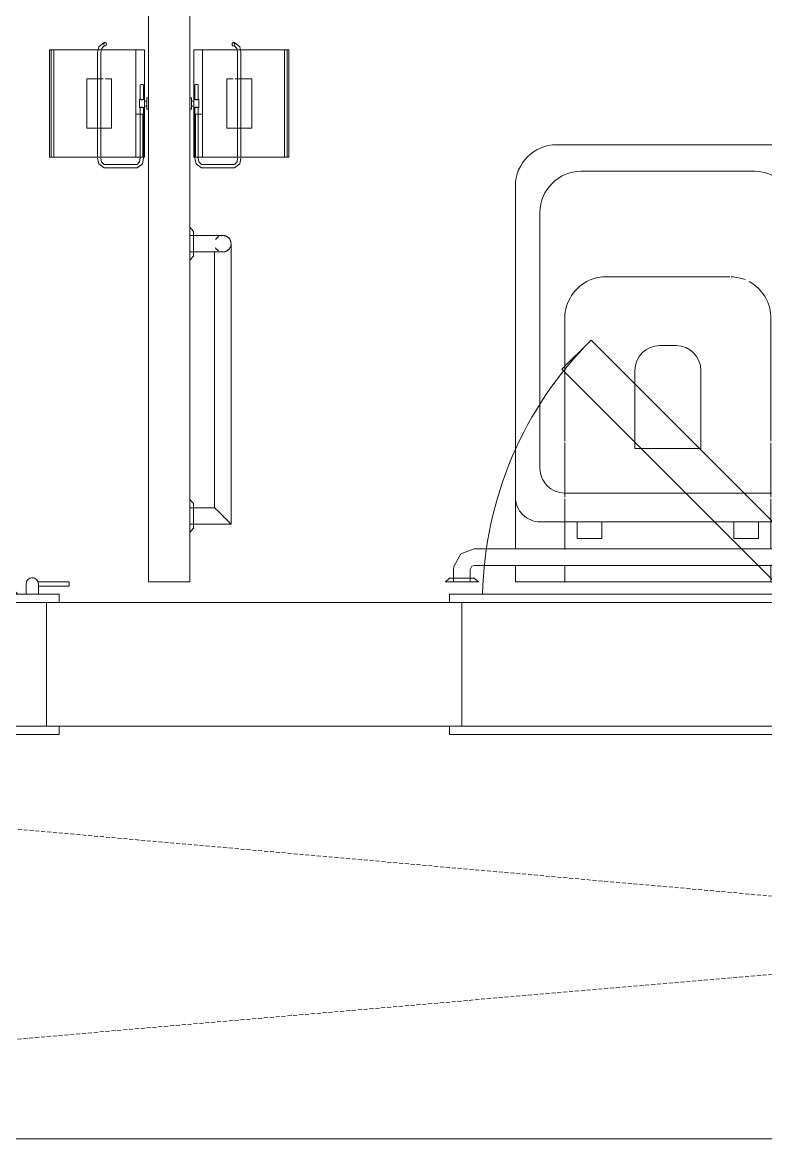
# Model space of a CAD drawing. Header units: millimetres. Extents: x 10569 to 232243, y -25347 to 80743.
# Drawn here: x 84656 to 85558, y 37397 to 38751 of the extents above; entities that cross this region are included whole.
import ezdxf

# ---------------------------------------------------------------- set-up
doc = ezdxf.new("R2010")
doc.units = ezdxf.units.MM
doc.linetypes.add('Hidden', pattern=[7.14375, 4.7625, -2.38125])
for name, color, linetype, lineweight in [('A-DETL-HDLN', 90, 'Hidden', 9), ('A-DOOR', 31, 'Continuous', 20), ('A-DOOR-FRAM', 31, 'Continuous', 30), ('A-GENM', 13, 'Continuous', 20), ('A-WALL', 113, 'Continuous', 20), ('P-SANR-FIXT', 6, 'Continuous', 9)]:
    doc.layers.add(name, color=color, linetype=linetype, lineweight=lineweight)

# ---------------------------------------------------------------- blocks, each defined once
blk = doc.blocks.new('FP_241-TENDER DRAFT G_F')
at = {"layer": 'P-SANR-FIXT'}
blk.add_line((-65, 6.1), (-12.7, 6.1), dxfattribs=at)
blk = doc.blocks.new('FP_242-TENDER DRAFT G_F')
at = {"layer": 'P-SANR-FIXT'}
blk.add_line((65, 120.1), (-65, 120.1), dxfattribs=at)
blk = doc.blocks.new('FP_243-TENDER DRAFT G_F')
at = {"layer": 'P-SANR-FIXT'}
for p, q in [((30, 75), (-30, 75)), ((-30, 45), (30, 45))]:
    blk.add_line(p, q, dxfattribs=at)
blk = doc.blocks.new('FP_244-TENDER DRAFT G_F')
at = {"layer": 'P-SANR-FIXT'}
for p, q in [((65, 115), (-65, 115)), ((-65, 5), (65, 5))]:
    blk.add_line(p, q, dxfattribs=at)
blk = doc.blocks.new('FP_245-TENDER DRAFT G_F')
at = {"layer": 'P-SANR-FIXT'}
for p, q in [((-3, 5), (-3, 2)), ((3, 2), (3, 5))]:
    blk.add_line(p, q, dxfattribs=at)
blk = doc.blocks.new('FP_246-TENDER DRAFT G_F')
at = {"layer": 'P-SANR-FIXT'}
for p, q in [((-7, 2), (-7, 0)), ((7, 0), (7, 2))]:
    blk.add_line(p, q, dxfattribs=at)
blk = doc.blocks.new('FP_247-TENDER DRAFT G_F')
at = {"layer": 'P-SANR-FIXT'}
for p, q in [((-5, 11), (-5, 10.1)), ((-5, 6.1), (-5, 5)), ((5, 10.1), (5, 11)), ((5, 5), (5, 6.1))]:
    blk.add_line(p, q, dxfattribs=at)
blk = doc.blocks.new('FP_248-TENDER DRAFT G_F')
at = {"layer": 'P-SANR-FIXT'}
for p, q in [((-66.1, 6.1), (-5, 6.1)), ((5, 6.1), (23.2, 6.1))]:
    blk.add_line(p, q, dxfattribs=at)
blk = doc.blocks.new('FP_249-TENDER DRAFT G_F')
at = {"layer": 'P-SANR-FIXT'}
for p, q in [((-5, 10.1), (-66.1, 10.1)), ((23.2, 10.1), (5, 10.1))]:
    blk.add_line(p, q, dxfattribs=at)
blk = doc.blocks.new('FP_250-TENDER DRAFT G_F')
at = {"layer": 'P-SANR-FIXT', "flags": 128}
blk.add_lwpolyline([(-78.1, 14.1), (-73.2, 7.6), (-66.1, 6.1)], dxfattribs=at)
blk = doc.blocks.new('FP_251-TENDER DRAFT G_F')
at = {"layer": 'P-SANR-FIXT', "flags": 128}
blk.add_lwpolyline([(-74.1, 14.1), (-70.8, 10.9), (-66.1, 10.1)], dxfattribs=at)
blk = doc.blocks.new('FP_252-TENDER DRAFT G_F')
at = {"layer": 'P-SANR-FIXT'}
for p, q in [((-78.1, 54), (-78.1, 14.1)), ((-74.1, 14.1), (-74.1, 54))]:
    blk.add_line(p, q, dxfattribs=at)
blk = doc.blocks.new('FP_253-TENDER DRAFT G_F')
at = {"layer": 'P-SANR-FIXT', "flags": 128}
blk.add_lwpolyline([(-74.1, 54), (-70.8, 57.2), (-66.1, 58)], dxfattribs=at)
blk = doc.blocks.new('FP_254-TENDER DRAFT G_F')
at = {"layer": 'P-SANR-FIXT', "flags": 128}
blk.add_lwpolyline([(-78.1, 54), (-73.2, 60.5), (-66.1, 62)], dxfattribs=at)
blk = doc.blocks.new('FP_255-TENDER DRAFT G_F')
at = {"layer": 'P-SANR-FIXT'}
for p, q in [((-65, 58), (-30, 58)), ((-30, 58), (30, 58)), ((30, 58), (61.8, 58))]:
    blk.add_line(p, q, dxfattribs=at)
blk = doc.blocks.new('FP_256-TENDER DRAFT G_F')
at = {"layer": 'P-SANR-FIXT'}
for p, q in [((-30, 62), (-65, 62)), ((30, 62), (-30, 62)), ((61.8, 62), (30, 62))]:
    blk.add_line(p, q, dxfattribs=at)
blk = doc.blocks.new('FP_257-TENDER DRAFT G_F')
at = {"layer": 'P-SANR-FIXT'}
for p, q in [((65, 57.4), (61.8, 58)), ((69.8, 54), (66.4, 57.2))]:
    blk.add_line(p, q, dxfattribs=at)
blk = doc.blocks.new('FP_258-TENDER DRAFT G_F')
at = {"layer": 'P-SANR-FIXT'}
blk.add_line((65, 61.3), (61.8, 62), dxfattribs=at)
at = {"layer": 'P-SANR-FIXT', "flags": 128}
blk.add_lwpolyline([(73.8, 54), (68.8, 60.5), (65, 61.3)], dxfattribs=at)
blk = doc.blocks.new('FP_259-TENDER DRAFT G_F')
at = {"layer": 'P-SANR-FIXT'}
for p, q in [((69.8, 54), (69.8, 52.8)), ((73.8, 52.8), (73.8, 54))]:
    blk.add_line(p, q, dxfattribs=at)
blk = doc.blocks.new('DLN_Toilet Paper Roll - DLN_Toilet Paper Roll-V240-TENDER DRAFT G_F')
at = {"layer": 'P-SANR-FIXT'}
for p, q in [((-65, 15.5), (-65, 120.1)), ((-65, 120.1), (-65, 118.1)), ((65, 120.1), (-65, 120.1)), ((-65, 118.1), (65, 118.1)), ((-65, 115), (-65, 109.9)), ((-65, 109.9), (-65, 115)), ((-65, 113.7), (-65, 110)), ((65, 118.1), (65, 120.1)), ((65, 120.1), (65, 15.5)), ((65, 115), (65, 109.9)), ((65, 109.9), (65, 115)), ((65, 110), (65, 113.7)), ((-65, 107.7), (-65, 96.9)), ((-65, 107.6), (-65, 98.9)), ((-65, 98.9), (-65, 107.6)), ((-65, 96.9), (-65, 75)), ((-65, 60), (-65, 96.9)), ((-65, 95.2), (-65, 79.9)), ((65, 96.9), (65, 107.7)), ((65, 107.6), (65, 98.9)), ((65, 98.9), (65, 107.6)), ((65, 96.9), (65, 60)), ((65, 87.5), (65, 96.9)), ((65, 79.9), (65, 95.2)), ((65, 75), (65, 87.5)), ((-65, 78.6), (-65, 59.8)), ((-65, 75), (-65, 74.5)), ((-65, 70.6), (-65, 75)), ((-65, 74.5), (-65, 73)), ((-65, 73), (-65, 60.8)), ((-65, 73), (-65, 60)), ((-65, 60.8), (-65, 70.6)), ((-30, 75), (-30, 70.6)), ((-30, 73), (-30, 75)), ((-30, 70.6), (-30, 73)), ((-30, 70.4), (-30, 65.2)), ((-30, 65.2), (-30, 70.4)), ((30, 75), (30, 70.6)), ((30, 64.9), (30, 75)), ((30, 70.6), (30, 63.9)), ((65, 59.8), (65, 78.6)), ((65, 75), (65, 60)), ((65, 73), (65, 75)), ((65, 60), (65, 73)), ((65, 60), (65, 73)), ((-65, 12.4), (-65, 59.7)), ((-65, 59.7), (-65, 45)), ((-65, 59.3), (-65, 47)), ((-65, 49.4), (-65, 59.3)), ((-65, 59), (-65, 37.8)), ((-30, 65), (-30, 56.5)), ((-30, 62.5), (-30, 65)), ((-30, 60), (-30, 63.9)), ((-30, 60), (-30, 62.5)), ((-30, 58.7), (-30, 60)), ((-30, 56.2), (-30, 59.7)), ((-30, 56.5), (-30, 58.7)), ((-30, 56.5), (-30, 55.7)), ((-30, 55.7), (-30, 56.5)), ((-30, 52.5), (-30, 56.1)), ((-30, 55.7), (-30, 55)), ((-30, 55), (-30, 55.7)), ((-30, 55.1), (-30, 45)), ((30, 65), (30, 64.3)), ((30, 64.3), (30, 65)), ((30, 64.3), (30, 63.5)), ((30, 63.5), (30, 64.3)), ((30, 63.8), (30, 60)), ((30, 63.5), (30, 62.5)), ((30, 55), (30, 63.5)), ((30, 62.5), (30, 61.3)), ((30, 61.3), (30, 60)), ((30, 60), (30, 58.7)), ((30, 59.7), (30, 56.1)), ((30, 58.7), (30, 55)), ((65, 59.7), (65, 32.5)), ((65, 47), (65, 59.7)), ((65, 59.7), (65, 45)), ((65, 52.5), (65, 59.7)), ((65, 37.8), (65, 59)), ((-65, 45), (-65, 49.4)), ((-65, 45), (-65, 12.2)), ((-30, 47), (-30, 52.5)), ((-30, 45.5), (-30, 47)), ((-30, 45), (-30, 45.5)), ((30, 52.5), (30, 49.6)), ((30, 49.6), (30, 52.5)), ((30, 49.4), (30, 45)), ((30, 45), (30, 49.4)), ((65, 45), (65, 52.5)), ((65, 15.1), (65, 45)), ((-65, 37.5), (-65, 15.6)), ((65, 15.6), (65, 37.5)), ((65, 32.5), (65, 21.1)), ((-65, 15.6), (-65, 12.3)), ((-65, 6.9), (-65, 15.5)), ((-12.7, 15.5), (-65, 15.5)), ((65, 15.5), (-12.7, 15.5)), ((-12.7, 15.5), (-12.7, 9.9)), ((-12.7, 6.9), (-12.7, 15.5)), ((-12.7, 15.5), (65, 15.5)), ((65, 21.1), (65, 15.1)), ((65, 15.5), (65, 15.6)), ((65, 15.1), (65, 5)), ((65, 5), (65, 15.1)), ((-65, 12.2), (-65, 12.4)), ((-65, 12.3), (-65, 9.9)), ((-65, 9.9), (-65, 9.7)), ((-65, 9.7), (-65, 6.9)), ((-65, 6.9), (-65, 6.5)), ((-65, 6.5), (-65, 6.9)), ((-12.7, 6.9), (-65, 6.9)), ((-65, 6.9), (-65, 5)), ((-65, 5), (-65, 6.9)), ((-12.7, 9.9), (-12.7, 9.7)), ((-12.7, 9.7), (-12.7, 8.8)), ((-12.7, 8.8), (-12.7, 6.9)), ((-12.7, 6.9), (-12.7, 6.5)), ((-12.7, 6.5), (-12.7, 6.9)), ((-7, 2), (7, 2)), ((7, 2), (-7, 2)), ((-7, 0), (-4.9, 0)), ((7, 0), (-7, 0)), ((-5, 11), (5, 11)), ((-2.5, 11), (-5, 11)), ((-5, 5), (-1.3, 5)), ((5, 5), (-5, 5)), ((-4.9, 0), (7, 0)), ((-3, 5), (-1.5, 5)), ((-1.5, 5), (-3, 5)), ((-3, 2), (3, 2)), ((3, 2), (-3, 2)), ((-1.3, 11), (-2.5, 11)), ((-1.5, 5), (1.5, 5)), ((1.5, 5), (-1.5, 5)), ((2.5, 11), (-1.3, 11)), ((-1.3, 5), (0, 5)), ((0, 5), (1.3, 5)), ((1.3, 5), (5, 5)), ((1.5, 5), (3, 5)), ((3, 5), (1.5, 5)), ((5, 11), (2.5, 11)), ((23.2, 9.3), (23.2, 6.9)), ((23.2, 6.9), (23.2, 9.3))]:
    blk.add_line(p, q, dxfattribs=at)
for major_axis in [(-2, 0), (2, 0)]:
    blk.add_ellipse((71.8, 52.8), major_axis=major_axis, ratio=0.802744, start_param=3.141593, end_param=6.283185, dxfattribs=at)
for points, knots in [([(-4.8, 9.6), (-4.8, 9.7), (-4.9, 9.9), (-5, 10.1), (-5, 10.1), (-5, 10.1)], [0.2, 0.2, 0.2, 0.2, 0.4, 0.7, 1, 1, 1, 1]), ([(-5, 10.1), (-5, 10.1), (-5, 10), (-4.9, 9.8), (-4.8, 9.3), (-4.7, 8.7), (-4.7, 8.3), (-4.6, 8), (-4.7, 7.9), (-4.7, 7.8)], [0, 0, 0, 0, 0.1111111, 0.2222222, 0.4444444, 0.5833333, 0.6527778, 0.7222222, 0.7777778, 0.7777778, 0.7777778, 0.7777778]), ([(-4.8, 6.9), (-4.8, 6.7), (-4.9, 6.4), (-5, 6.2), (-5, 6.1), (-5, 6.1)], [0, 0, 0, 0, 0.5, 0.75, 1, 1, 1, 1]), ([(-5, 6.1), (-5, 6.1), (-5, 6.1), (-4.9, 6.3), (-4.8, 6.6), (-4.7, 6.8)], [0, 0, 0, 0, 0.1, 0.2, 0.4, 0.4, 0.4, 0.4]), ([(-4.7, 7.8), (-4.7, 7.8), (-4.7, 7.7), (-4.7, 7.5), (-4.7, 7.4), (-4.7, 7.3)], [0.7777778, 0.7777778, 0.7777778, 0.7777778, 0.7916667, 0.8611111, 0.8888889, 0.8888889, 0.8888889, 0.8888889]), ([(4.7, 7.8), (4.7, 7.9), (4.6, 8.3), (4.7, 8.8), (4.8, 9.3), (4.9, 9.7), (5, 10), (5, 10.1), (5, 10.1)], [0.2222222, 0.2222222, 0.2222222, 0.2222222, 0.3333333, 0.4444444, 0.5833333, 0.7222222, 0.8611111, 1, 1, 1, 1]), ([(4.6, 7.1), (4.7, 7), (4.8, 6.6), (4.9, 6.3), (5, 6.1), (5, 6.1), (5, 6.1)], [0.5, 0.5, 0.5, 0.5, 0.6, 0.8, 0.9, 1, 1, 1, 1]), ([(5, 10.1), (5, 10.1), (5, 10.1), (4.9, 10), (4.8, 9.8), (4.7, 9.5), (4.7, 9.3)], [0, 0, 0, 0, 0.2, 0.4, 0.7, 1, 1, 1, 1]), ([(5, 6.1), (5, 6.1), (5, 6.2), (4.9, 6.4), (4.8, 6.7), (4.8, 6.9)], [0, 0, 0, 0, 0.25, 0.5, 1, 1, 1, 1])]:
    blk.add_open_spline(points, degree=3, knots=knots, dxfattribs=at)
for points in [[(-4.7, 9.3), (-4.7, 9.4), (-4.7, 9.5), (-4.8, 9.6)], [(-4.7, 7.3), (-4.7, 7.2), (-4.8, 7.1), (-4.8, 6.9)], [(-4.7, 6.8), (-4.7, 6.9), (-4.6, 7.1), (-4.5, 7.6), (-4.5, 8), (-4.5, 8.5), (-4.6, 8.9), (-4.6, 9.2), (-4.7, 9.3)], [(4.7, 9.3), (4.6, 9.2), (4.6, 8.9), (4.5, 8.5), (4.5, 8), (4.5, 7.6), (4.6, 7.3), (4.6, 7.1)], [(4.7, 7.3), (4.7, 7.5), (4.7, 7.6), (4.7, 7.8)], [(4.8, 6.9), (4.8, 7.1), (4.7, 7.2), (4.7, 7.3)]]:
    blk.add_open_spline(points, degree=3, dxfattribs=at)
for name in ['FP_242-TENDER DRAFT G_F', 'FP_244-TENDER DRAFT G_F', 'FP_243-TENDER DRAFT G_F', 'FP_254-TENDER DRAFT G_F', 'FP_253-TENDER DRAFT G_F', 'FP_256-TENDER DRAFT G_F', 'FP_255-TENDER DRAFT G_F', 'FP_258-TENDER DRAFT G_F', 'FP_257-TENDER DRAFT G_F', 'FP_252-TENDER DRAFT G_F', 'FP_259-TENDER DRAFT G_F', 'FP_250-TENDER DRAFT G_F', 'FP_251-TENDER DRAFT G_F', 'FP_249-TENDER DRAFT G_F', 'FP_248-TENDER DRAFT G_F', 'FP_241-TENDER DRAFT G_F', 'FP_246-TENDER DRAFT G_F', 'FP_247-TENDER DRAFT G_F', 'FP_245-TENDER DRAFT G_F']:
    blk.add_blockref(name, (0, 0), dxfattribs=at)
blk = doc.blocks.new('DLN_Ambulant Toilet - DLN_Ambulant Toilet-15379421-TENDER DRAFT G_F')
at = {"layer": 'A-GENM', "lineweight": 9}
for p, q in [((-825, -235), (-825, -240.3)), ((580, -235), (580, -240.3)), ((-825, -245), (-825, -255)), ((580, -245), (580, -255)), ((-825, -259.7), (-825, -265)), ((580, -259.7), (580, -265)), ((-825, -565), (-825, -570.3)), ((580, -565), (580, -570.3)), ((-825, -575), (-825, -585)), ((580, -575), (580, -585)), ((-825, -589.7), (-825, -595)), ((580, -589.7), (580, -595))]:
    blk.add_line(p, q, dxfattribs=at)
at = {"layer": 'P-SANR-FIXT'}
for p, q in [((-270, -170), (-265, -174.4)), ((-265, -174.4), (-260.6, -174.4)), ((-235, -174.4), (-265, -174.4)), ((-260, -170), (-260, -185)), ((-240, -185), (-240, -170)), ((-239.4, -174.4), (-235, -174.4)), ((-235, -174.4), (-232.2, -172)), ((-125, -170), (-185, -170)), ((185, -170), (-185, -170)), ((-185, -170), (-185, -190.4)), ((-125, -170), (125, -170)), ((-125, -190.6), (-125, -170)), ((185, -170), (125, -170)), ((125, -170), (125, -190.3)), ((185, -190.3), (185, -170)), ((230, -170), (235, -174.4)), ((240.7, -170), (230, -170)), ((230, -170), (270, -170)), ((235, -174.4), (239.4, -174.4)), ((265, -174.4), (235, -174.4)), ((240, -170), (240, -185)), ((240, -170), (260, -170)), ((241.3, -170), (240, -170)), ((258.7, -170), (241.3, -170)), ((255.5, -170), (244.5, -170)), ((260, -170), (258.7, -170)), ((270, -170), (259.3, -170)), ((260, -185), (260, -170)), ((260.6, -174.4), (265, -174.4)), ((265, -174.4), (270, -170)), ((235, -190), (-235, -190)), ((-235, -210), (235, -210)), ((-185, -209.7), (-185, -270.9)), ((-125, -242.8), (-125, -209.7)), ((125, -209.4), (125, -242.8)), ((185, -270.9), (185, -209.6)), ((-820.6, -235), (-825, -230)), ((-825, -230), (-825, -239.8)), ((-825, -270), (-825, -230)), ((-80, -222.8), (-110, -222.8)), ((-110, -222.8), (-110, -242.8)), ((-110, -242.8), (-110, -222.8)), ((-110, -222.8), (-80, -222.8)), ((-80, -242.8), (-80, -222.8)), ((-80, -222.8), (-80, -242.8)), ((80, -222.8), (80, -242.8)), ((110, -222.8), (80, -222.8)), ((80, -222.8), (110, -222.8)), ((80, -242.8), (80, -222.8)), ((110, -242.8), (110, -222.8)), ((110, -222.8), (110, -242.8)), ((580, -230), (575.6, -235)), ((580, -239.8), (580, -230)), ((580, -230), (580, -270)), ((-775, -240), (-825, -240)), ((-825, -240), (-825, -240.3)), ((-825, -260), (-825, -240)), ((-825, -240.3), (-825, -241.3)), ((-825, -241.3), (-825, -242.9)), ((-825, -242.9), (-825, -247.4)), ((-820.6, -239.4), (-820.6, -235)), ((-820.6, -235), (-820.6, -265)), ((-775, -580), (-775, -240)), ((-155, -242.8), (-110, -242.8)), ((155, -242.8), (-155, -242.8)), ((-125, -270.9), (-125, -242.8)), ((-110, -242.8), (-80, -242.8)), ((-110, -242.8), (-80, -242.8)), ((-80, -242.8), (-110, -242.8)), ((-80, -242.8), (80, -242.8)), ((80, -242.8), (110, -242.8)), ((80, -242.8), (110, -242.8)), ((110, -242.8), (80, -242.8)), ((110, -242.8), (155, -242.8)), ((125, -242.8), (125, -270.9)), ((530, -240), (530, -580)), ((580, -240), (530, -240)), ((575.6, -235), (575.6, -239.4)), ((575.6, -265), (575.6, -235)), ((580, -240), (580, -260)), ((580, -240.3), (580, -240)), ((580, -250), (580, -240.3)), ((-825, -244.5), (-825, -255.5)), ((-825, -247.4), (-825, -252.6)), ((-825, -252.6), (-825, -259.7)), ((580, -255.5), (580, -244.5)), ((580, -258.7), (580, -250)), ((-825, -259.7), (-825, -260)), ((-825, -260), (-795, -260)), ((-825, -260.2), (-825, -270)), ((-825, -270), (-820.6, -265)), ((-820.6, -265), (-820.6, -260.6)), ((-795, -260), (-795, -570.6)), ((550, -570.6), (550, -260)), ((550, -260), (580, -260)), ((575.6, -260.6), (575.6, -265)), ((575.6, -265), (580, -270)), ((580, -259.7), (580, -258.7)), ((580, -260), (580, -259.7)), ((580, -270), (580, -260.2)), ((-185, -650), (-185, -272.8)), ((-185, -272.8), (-185, -650)), ((-185, -272.8), (-185, -650)), ((-125, -277.8), (-125, -272.8)), ((125.2, -277.8), (-125, -277.8)), ((-125, -338.8), (-125, -277.8)), ((125, -272.8), (125, -277.9)), ((125, -277.9), (125, -338.9)), ((185, -272.8), (185, -650)), ((185, -650), (185, -272.8)), ((185, -650), (185, -272.8)), ((-155, -307.8), (-155, -617.8)), ((155.2, -617.8), (155.2, -307.8)), ((-40, -426.5), (-40, -331.7)), ((-40, -331.7), (40, -331.7)), ((40, -331.7), (40, -426.5)), ((-125, -490), (-125, -340.5)), ((125, -340.6), (125, -490)), ((10, -456.5), (-10, -456.5)), ((75, -540), (-75, -540)), ((-820.6, -565), (-825, -560)), ((-825, -560), (-825, -569.8)), ((-825, -600), (-825, -560)), ((-820.6, -569.4), (-820.6, -565)), ((-820.6, -565), (-820.6, -595)), ((580, -560), (575.6, -565)), ((575.6, -565), (575.6, -569.4)), ((575.6, -595), (575.6, -565)), ((580, -569.8), (580, -560)), ((580, -560), (580, -600)), ((-785, -570), (-825, -570)), ((-825, -570.3), (-825, -580)), ((-825, -580), (-825, -570.3)), ((-825, -574.5), (-825, -585.5)), ((-825, -580), (-825, -585)), ((-825, -589.7), (-825, -580)), ((-820.6, -579.7), (-820.6, -577.1)), ((-820.6, -582.9), (-820.6, -580.3)), ((580, -570), (540, -570)), ((575.6, -577.1), (575.6, -579.7)), ((575.6, -580.3), (575.6, -582.9)), ((580, -577.4), (580, -570.3)), ((580, -570.3), (580, -580)), ((580, -585.5), (580, -574.5)), ((580, -580), (580, -577.4)), ((580, -582.6), (580, -580)), ((580, -580), (580, -589.7)), ((-825, -585), (-825, -589.7)), ((-825, -590), (-785, -590)), ((-825, -590.2), (-825, -600)), ((-825, -600), (-820.6, -595)), ((-820.6, -595), (-820.6, -590.6)), ((540, -590), (580, -590)), ((575.6, -590.6), (575.6, -595)), ((575.6, -595), (580, -600)), ((580, -589.7), (580, -582.6)), ((580, -600), (580, -590.2)), ((-105, -667.8), (105.2, -667.8)), ((135, -700), (-135, -700)), ((-135, -700), (135, -700)), ((-135, -700), (135, -700))]:
    blk.add_line(p, q, dxfattribs=at)
at = {"layer": 'P-SANR-FIXT', "flags": 128}
for points in [[(-260, -185), (-253.9, -201.4), (-238.5, -209.7), (-235, -210)], [(-235, -190), (-239.2, -187.7), (-240, -185)], [(235, -210), (251.4, -203.9), (259.7, -188.5), (260, -185)], [(240, -185), (237.7, -189.2), (235, -190)]]:
    blk.add_lwpolyline(points, dxfattribs=at)
at = {"layer": 'P-SANR-FIXT'}
for centre, radius, start, end in [((-155, -272.8), 30, 90, 180), ((-155, -272.8), 30, 90, 150), ((155, -272.8), 30, 360, 90), ((155, -272.8), 30, 360, 90), ((-155, -272.8), 30, 150, 180), ((-125, -307.8), 30, 90, 180), ((125.2, -307.8), 30, 360, 90), ((-10, -426.5), 30, 180, 270), ((10, -426.5), 30, 270, 360), ((-75, -490), 50, 180, 241.9825), ((75, -490), 50, 293.9558, 360), ((-75, -490), 50, 247.5, 267.9341), ((75, -490), 50, 270, 292.5), ((-105, -617.8), 50, 180, 270), ((105.2, -617.8), 50, 270, 360), ((-135, -650), 50, 180, 270), ((-135, -650), 50, 180, 270), ((-135, -650), 50, 180, 202.5), ((135, -650), 50, 270, 360), ((135, -650), 50, 270, 360), ((135, -650), 50, 270, 360), ((-135, -650), 50, 202.5, 270)]:
    blk.add_arc(centre, radius, start, end, dxfattribs=at)
for points, knots in [([(-775, -240), (-775, -240), (-775.2, -240.2), (-775.7, -240.7), (-776.3, -241.3), (-776.9, -241.9), (-777.5, -242.5), (-778.1, -243.1), (-778.9, -243.9), (-779.8, -244.8), (-780.6, -245.6), (-781.2, -246.2), (-781.8, -246.8), (-782.4, -247.4), (-783, -248), (-783.7, -248.7), (-784.3, -249.3), (-785, -250), (-785.7, -250.7), (-786.3, -251.3), (-787, -252), (-787.6, -252.6), (-788.2, -253.2), (-788.8, -253.8), (-789.4, -254.4), (-790, -255), (-790.6, -255.6), (-791.3, -256.3), (-791.9, -256.9), (-792.5, -257.5), (-793.1, -258.1), (-793.7, -258.7), (-794.3, -259.3), (-794.8, -259.8), (-795, -260), (-795, -260)], [0, 0, 0, 0, 0.083333, 0.125, 0.166667, 0.208333, 0.229167, 0.25, 0.291667, 0.333333, 0.354167, 0.375, 0.395833, 0.416667, 0.4375, 0.458333, 0.479167, 0.5, 0.520833, 0.541667, 0.5625, 0.583333, 0.604167, 0.625, 0.645833, 0.666667, 0.6875, 0.708333, 0.75, 0.770833, 0.791667, 0.833333, 0.875, 0.916667, 1, 1, 1, 1]), ([(-787.6, -252.6), (-787.4, -252.4), (-787, -252), (-786.3, -251.3), (-785.7, -250.7), (-785, -250), (-784.3, -249.3), (-783.7, -248.7), (-783, -248), (-782.4, -247.4), (-781.8, -246.8), (-781.2, -246.2), (-780.6, -245.6), (-780, -245), (-779.4, -244.4), (-778.7, -243.7), (-778.1, -243.1), (-777.5, -242.5), (-776.9, -241.9), (-776.6, -241.6), (-776.3, -241.3)], [0.4166667, 0.4166667, 0.4166667, 0.4166667, 0.4375, 0.4583333, 0.4791667, 0.5, 0.5208333, 0.5416667, 0.5625, 0.5833333, 0.6041667, 0.625, 0.6458333, 0.6666667, 0.6875, 0.7083333, 0.75, 0.7708333, 0.7916667, 0.8333333, 0.8333333, 0.8333333, 0.8333333]), ([(550, -260), (550, -260), (549.8, -259.8), (549.3, -259.3), (548.7, -258.7), (548.1, -258.1), (547.5, -257.5), (546.9, -256.9), (546.1, -256.1), (545.2, -255.2), (544.4, -254.4), (543.8, -253.8), (543.2, -253.2), (542.6, -252.6), (542, -252), (541.3, -251.3), (540.7, -250.7), (540, -250), (539.3, -249.3), (538.7, -248.7), (538, -248), (537.4, -247.4), (536.8, -246.8), (536.2, -246.2), (535.6, -245.6), (535, -245), (534.4, -244.4), (533.7, -243.7), (533.1, -243.1), (532.5, -242.5), (531.9, -241.9), (531.3, -241.3), (530.7, -240.7), (530.2, -240.2), (530, -240), (530, -240)], [0, 0, 0, 0, 0.083333, 0.125, 0.166667, 0.208333, 0.229167, 0.25, 0.291667, 0.333333, 0.354167, 0.375, 0.395833, 0.416667, 0.4375, 0.458333, 0.479167, 0.5, 0.520833, 0.541667, 0.5625, 0.583333, 0.604167, 0.625, 0.645833, 0.666667, 0.6875, 0.708333, 0.75, 0.770833, 0.791667, 0.833333, 0.875, 0.916667, 1, 1, 1, 1]), ([(531.3, -241.3), (531.6, -241.6), (531.9, -241.9), (532.5, -242.5), (532.8, -242.8), (532.9, -242.9)], [0.16666667, 0.16666667, 0.16666667, 0.16666667, 0.20833333, 0.22916667, 0.25, 0.25, 0.25, 0.25]), ([(532.9, -242.9), (533.2, -243.2), (533.9, -243.9), (534.8, -244.8), (535.6, -245.6), (536.2, -246.2), (536.8, -246.8), (537.4, -247.4), (538, -248), (538.7, -248.7), (539.3, -249.3), (540, -250), (540.7, -250.7), (541.3, -251.3), (542, -252), (542.6, -252.6), (543.2, -253.2), (543.8, -253.8), (544.4, -254.4), (545, -255), (545.6, -255.6), (546.3, -256.3), (546.9, -256.9), (547.5, -257.5), (548.1, -258.1), (548.7, -258.7), (549.3, -259.3), (549.6, -259.6), (549.7, -259.7)], [0.25, 0.25, 0.25, 0.25, 0.2916667, 0.3333333, 0.3541667, 0.375, 0.3958333, 0.4166667, 0.4375, 0.4583333, 0.4791667, 0.5, 0.5208333, 0.5416667, 0.5625, 0.5833333, 0.6041667, 0.625, 0.6458333, 0.6666667, 0.6875, 0.7083333, 0.75, 0.7708333, 0.7916667, 0.8333333, 0.875, 0.9166667, 0.9166667, 0.9166667, 0.9166667]), ([(-794.7, -259.7), (-794.5, -259.5), (-794.3, -259.3), (-793.7, -258.7), (-793.1, -258.1), (-792.5, -257.5), (-791.9, -256.9), (-791.1, -256.1), (-790.2, -255.2), (-789.4, -254.4), (-788.8, -253.8), (-788.2, -253.2), (-787.8, -252.8), (-787.6, -252.6)], [0.0833333, 0.0833333, 0.0833333, 0.0833333, 0.125, 0.1666667, 0.2083333, 0.2291667, 0.25, 0.2916667, 0.3333333, 0.3541667, 0.375, 0.3958333, 0.4166667, 0.4166667, 0.4166667, 0.4166667]), ([(-790, -571.3), (-790.2, -571.4), (-790.6, -571.7), (-791.3, -572.2), (-791.9, -572.8), (-792.5, -573.4), (-793.1, -574.1), (-793.4, -574.6), (-793.7, -575)], [0.6666667, 0.6666667, 0.6666667, 0.6666667, 0.6875, 0.7083333, 0.75, 0.7708333, 0.7916667, 0.8333333, 0.8333333, 0.8333333, 0.8333333]), ([(-790, -571.3), (-790.4, -571.6), (-790.9, -571.9), (-791.6, -572.5), (-792.2, -573.1), (-793, -573.9), (-793.4, -574.6), (-793.7, -575)], [0.6666667, 0.6666667, 0.6666667, 0.6666667, 0.7083333, 0.7291667, 0.75, 0.7916667, 0.8333333, 0.8333333, 0.8333333, 0.8333333]), ([(-775, -580), (-775, -579.1), (-775.2, -577.8), (-775.7, -576.2), (-776.3, -575), (-776.9, -574.1), (-777.5, -573.4), (-778.1, -572.8), (-778.9, -572), (-779.8, -571.4), (-780.6, -571), (-781.2, -570.8), (-781.8, -570.5), (-782.4, -570.3), (-783, -570.2), (-783.7, -570.1), (-784.3, -570), (-785, -570), (-785.7, -570), (-786.3, -570.1), (-787, -570.2), (-787.4, -570.3), (-787.6, -570.3)], [0, 0, 0, 0, 0.0833333, 0.125, 0.1666667, 0.2083333, 0.2291667, 0.25, 0.2916667, 0.3333333, 0.3541667, 0.375, 0.3958333, 0.4166667, 0.4375, 0.4583333, 0.4791667, 0.5, 0.5208333, 0.5416667, 0.5625, 0.5833333, 0.5833333, 0.5833333, 0.5833333]), ([(-787.6, -589.7), (-787.4, -589.7), (-787, -589.8), (-786.3, -589.9), (-785.7, -590), (-785, -590), (-784.3, -590), (-783.7, -589.9), (-783, -589.8), (-782.4, -589.7), (-781.8, -589.5), (-781.2, -589.2), (-780.6, -589), (-780, -588.7), (-779.4, -588.3), (-778.7, -587.8), (-778.1, -587.2), (-777.5, -586.6), (-776.9, -585.9), (-776.3, -585), (-775.7, -583.8), (-775.2, -582.2), (-775, -580.9), (-775, -580)], [0.4166667, 0.4166667, 0.4166667, 0.4166667, 0.4375, 0.4583333, 0.4791667, 0.5, 0.5208333, 0.5416667, 0.5625, 0.5833333, 0.6041667, 0.625, 0.6458333, 0.6666667, 0.6875, 0.7083333, 0.75, 0.7708333, 0.7916667, 0.8333333, 0.875, 0.9166667, 1, 1, 1, 1]), ([(-777.9, -572.9), (-778.1, -572.8), (-778.4, -572.5), (-779.1, -571.9), (-780, -571.3), (-781.2, -570.7), (-782, -570.5), (-782.4, -570.3)], [0.25, 0.25, 0.25, 0.25, 0.2708333, 0.2916667, 0.3333333, 0.375, 0.4166667, 0.4166667, 0.4166667, 0.4166667]), ([(-782.4, -589.7), (-782, -589.5), (-781.2, -589.3), (-780, -588.7), (-779.1, -588.1), (-778.4, -587.5), (-777.8, -586.9), (-777, -586.1), (-776.4, -585.2), (-776, -584.4), (-775.7, -583.6), (-775.2, -582.2), (-775, -580.9), (-775, -580)], [0.5833333, 0.5833333, 0.5833333, 0.5833333, 0.625, 0.6666667, 0.7083333, 0.7291667, 0.75, 0.7916667, 0.8333333, 0.8541667, 0.875, 0.9166667, 1, 1, 1, 1]), ([(-775, -580), (-775, -579.1), (-775.2, -577.8), (-775.7, -576.2), (-776.2, -575.2), (-776.7, -574.4), (-777.2, -573.7), (-777.6, -573.2), (-777.9, -572.9)], [0, 0, 0, 0, 0.0833333, 0.125, 0.1666667, 0.1875, 0.2083333, 0.25, 0.25, 0.25, 0.25]), ([(542.6, -570.3), (542.4, -570.3), (542, -570.2), (541.3, -570.1), (540.7, -570), (540, -570), (539.3, -570), (538.7, -570.1), (538, -570.2), (537.4, -570.3), (536.8, -570.5), (536.2, -570.8), (535.6, -571), (535, -571.3), (534.4, -571.7), (533.7, -572.2), (533.1, -572.8), (532.5, -573.4), (531.9, -574.1), (531.3, -575), (530.7, -576.2), (530.2, -577.8), (530, -579.1), (530, -580)], [0.4166667, 0.4166667, 0.4166667, 0.4166667, 0.4375, 0.4583333, 0.4791667, 0.5, 0.5208333, 0.5416667, 0.5625, 0.5833333, 0.6041667, 0.625, 0.6458333, 0.6666667, 0.6875, 0.7083333, 0.75, 0.7708333, 0.7916667, 0.8333333, 0.875, 0.9166667, 1, 1, 1, 1]), ([(532.9, -572.9), (532.6, -573.2), (532, -573.9), (531.4, -574.8), (531, -575.6), (530.7, -576.4), (530.2, -577.8), (530, -579.1), (530, -580)], [0.75, 0.75, 0.75, 0.75, 0.7916667, 0.8333333, 0.8541667, 0.875, 0.9166667, 1, 1, 1, 1]), ([(530, -580), (530, -580.9), (530.2, -582.2), (530.7, -583.8), (531.3, -585), (531.9, -585.9), (532.5, -586.6), (533.1, -587.2), (533.9, -588), (534.8, -588.6), (535.6, -589), (536.2, -589.2), (536.8, -589.5), (537.4, -589.7), (538, -589.8), (538.7, -589.9), (539.3, -590), (540, -590), (540.7, -590), (541.3, -589.9), (542, -589.8), (542.4, -589.7), (542.6, -589.7)], [0, 0, 0, 0, 0.0833333, 0.125, 0.1666667, 0.2083333, 0.2291667, 0.25, 0.2916667, 0.3333333, 0.3541667, 0.375, 0.3958333, 0.4166667, 0.4375, 0.4583333, 0.4791667, 0.5, 0.5208333, 0.5416667, 0.5625, 0.5833333, 0.5833333, 0.5833333, 0.5833333]), ([(530, -580), (530, -580.9), (530.2, -582.2), (530.7, -583.8), (531.2, -584.8), (531.7, -585.6), (532.2, -586.3), (532.6, -586.8), (532.9, -587.1)], [0, 0, 0, 0, 0.0833333, 0.125, 0.1666667, 0.1875, 0.2083333, 0.25, 0.25, 0.25, 0.25]), ([(535, -571.3), (534.6, -571.6), (534.1, -571.9), (533.4, -572.5), (533.1, -572.8), (532.9, -572.9)], [0.66666667, 0.66666667, 0.66666667, 0.66666667, 0.70833333, 0.72916667, 0.75, 0.75, 0.75, 0.75]), ([(548.7, -575), (548.4, -574.6), (548.1, -574.1), (547.5, -573.4), (546.9, -572.8), (546.1, -572), (545.4, -571.6), (545, -571.3)], [0.1666667, 0.1666667, 0.1666667, 0.1666667, 0.2083333, 0.2291667, 0.25, 0.2916667, 0.3333333, 0.3333333, 0.3333333, 0.3333333]), ([(548.7, -575), (548.6, -574.8), (548.3, -574.4), (547.8, -573.7), (547.2, -573.1), (546.6, -572.5), (545.9, -571.9), (545.4, -571.6), (545, -571.3)], [0.1666667, 0.1666667, 0.1666667, 0.1666667, 0.1875, 0.2083333, 0.25, 0.2708333, 0.2916667, 0.3333333, 0.3333333, 0.3333333, 0.3333333]), ([(-793.7, -585), (-793.4, -585.4), (-793.1, -585.9), (-792.5, -586.6), (-792.2, -586.9), (-792.1, -587.1)], [0.16666667, 0.16666667, 0.16666667, 0.16666667, 0.20833333, 0.22916667, 0.25, 0.25, 0.25, 0.25]), ([(-793.7, -585), (-793.6, -585.2), (-793.3, -585.6), (-792.8, -586.3), (-792.2, -586.9), (-791.6, -587.5), (-790.9, -588.1), (-790.4, -588.4), (-790, -588.7)], [0.1666667, 0.1666667, 0.1666667, 0.1666667, 0.1875, 0.2083333, 0.25, 0.2708333, 0.2916667, 0.3333333, 0.3333333, 0.3333333, 0.3333333]), ([(532.9, -587.1), (533.1, -587.2), (533.4, -587.5), (534.1, -588.1), (535, -588.7), (536.2, -589.3), (537, -589.5), (537.4, -589.7)], [0.25, 0.25, 0.25, 0.25, 0.2708333, 0.2916667, 0.3333333, 0.375, 0.4166667, 0.4166667, 0.4166667, 0.4166667]), ([(545, -588.7), (545.2, -588.6), (545.6, -588.3), (546.3, -587.8), (546.9, -587.2), (547.5, -586.6), (548.1, -585.9), (548.4, -585.4), (548.7, -585)], [0.6666667, 0.6666667, 0.6666667, 0.6666667, 0.6875, 0.7083333, 0.75, 0.7708333, 0.7916667, 0.8333333, 0.8333333, 0.8333333, 0.8333333]), ([(545, -588.7), (545.4, -588.4), (545.9, -588.1), (546.6, -587.5), (546.9, -587.2), (547.1, -587.1)], [0.66666667, 0.66666667, 0.66666667, 0.66666667, 0.70833333, 0.72916667, 0.75, 0.75, 0.75, 0.75])]:
    blk.add_open_spline(points, degree=3, knots=knots, dxfattribs=at)
for points in [[(-776.3, -241.3), (-776.1, -241.1), (-775.7, -240.7), (-775.4, -240.4), (-775.3, -240.3)], [(-775.3, -240.3), (-775.1, -240.1), (-775, -240), (-775, -240)], [(530, -240), (530, -240), (530.1, -240.1), (530.3, -240.3)], [(530.3, -240.3), (530.5, -240.5), (530.7, -240.7), (531.1, -241.1), (531.3, -241.3)], [(-795, -260), (-795, -260), (-794.9, -259.9), (-794.7, -259.7)], [(549.7, -259.7), (549.9, -259.9), (550, -260), (550, -260)], [(-782.4, -570.3), (-783.3, -570.1), (-785, -569.9), (-786.7, -570.1), (-787.6, -570.3)], [(537.4, -570.3), (537, -570.5), (536.2, -570.7), (535.4, -571.1), (535, -571.3)], [(542.6, -570.3), (541.7, -570.1), (540, -569.9), (538.3, -570.1), (537.4, -570.3)], [(-792.1, -587.1), (-791.8, -587.4), (-791.1, -588), (-790.4, -588.4), (-790, -588.7)], [(-787.6, -589.7), (-786.7, -589.9), (-785, -590.1), (-783.3, -589.9), (-782.4, -589.7)], [(537.4, -589.7), (538.3, -589.9), (540, -590.1), (541.7, -589.9), (542.6, -589.7)], [(547.1, -587.1), (547.4, -586.8), (548, -586.1), (548.4, -585.4), (548.7, -585)]]:
    blk.add_open_spline(points, degree=3, dxfattribs=at)
blk = doc.blocks.new('DLN-Access Panel__AP01_ - _AP04_ 450 x 650 _WH_-V446-TENDER DRAFT G_F')
at = {"layer": 'A-DOOR', "lineweight": 15}
for p, q in [((-265, 75), (-265, 85)), ((265, 85), (-265, 85)), ((265, 75), (265, 85)), ((-265, 75), (265, 75)), ((-265, -85), (-265, -75)), ((265, -75), (-265, -75)), ((265, -85), (265, -75)), ((-265, -85), (265, -85)), ((-240, -85), (-240, -97.5)), ((-225, -97.5), (-225, -85)), ((-215, -85), (93.2, -393.2)), ((128.6, -357.8), (-144.3, -85)), ((-240, -95), (-277.5, -95)), ((-277.5, -95), (-277.5, -100)), ((-277.5, -100), (-239.6, -100)), ((93.2, -393.2), (128.6, -357.8))]:
    blk.add_line(p, q, dxfattribs=at)
for centre, radius, start, end in [((-225, -75), 450, 315, 358.7079), ((-232.5, -97.5), 7.5, 180, 0), ((-232.5, -97.5), 7.5, 199.4712, 301.6259), ((-232.5, -97.5), 7.5, 240, 300), ((-232.5, -97.5), 7.5, 243.2518, 301.6259)]:
    blk.add_arc(centre, radius, start, end, dxfattribs=at)
at = {"layer": 'A-DOOR-FRAM', "lineweight": 15}
for p, q in [((-250, 75), (-250, -75)), ((250, 75), (250, -75))]:
    blk.add_line(p, q, dxfattribs=at)
blk = doc.blocks.new('FP_506-TENDER DRAFT G_F')
at = {"layer": 'P-SANR-FIXT'}
blk.add_line((-12.7, -6.1), (-65, -6.1), dxfattribs=at)
blk = doc.blocks.new('FP_507-TENDER DRAFT G_F')
at = {"layer": 'P-SANR-FIXT'}
blk.add_line((-65, -120.1), (65, -120.1), dxfattribs=at)
blk = doc.blocks.new('FP_508-TENDER DRAFT G_F')
at = {"layer": 'P-SANR-FIXT'}
for p, q in [((30, -45), (-30, -45)), ((-30, -75), (30, -75))]:
    blk.add_line(p, q, dxfattribs=at)
blk = doc.blocks.new('FP_509-TENDER DRAFT G_F')
at = {"layer": 'P-SANR-FIXT'}
for p, q in [((65, -5), (-65, -5)), ((-65, -115), (65, -115))]:
    blk.add_line(p, q, dxfattribs=at)
blk = doc.blocks.new('FP_510-TENDER DRAFT G_F')
at = {"layer": 'P-SANR-FIXT'}
for p, q in [((-3, -2), (-3, -5)), ((3, -5), (3, -2))]:
    blk.add_line(p, q, dxfattribs=at)
blk = doc.blocks.new('FP_511-TENDER DRAFT G_F')
at = {"layer": 'P-SANR-FIXT'}
for p, q in [((-7, 0), (-7, -2)), ((7, -2), (7, 0))]:
    blk.add_line(p, q, dxfattribs=at)
blk = doc.blocks.new('FP_512-TENDER DRAFT G_F')
at = {"layer": 'P-SANR-FIXT'}
for p, q in [((-5, -5), (-5, -6.1)), ((-5, -10.1), (-5, -11)), ((5, -6.1), (5, -5)), ((5, -11), (5, -10.1))]:
    blk.add_line(p, q, dxfattribs=at)
blk = doc.blocks.new('FP_513-TENDER DRAFT G_F')
at = {"layer": 'P-SANR-FIXT'}
for p, q in [((-5, -6.1), (-66.1, -6.1)), ((23.2, -6.1), (5, -6.1))]:
    blk.add_line(p, q, dxfattribs=at)
blk = doc.blocks.new('FP_514-TENDER DRAFT G_F')
at = {"layer": 'P-SANR-FIXT'}
for p, q in [((-66.1, -10.1), (-5, -10.1)), ((5, -10.1), (23.2, -10.1))]:
    blk.add_line(p, q, dxfattribs=at)
blk = doc.blocks.new('FP_515-TENDER DRAFT G_F')
at = {"layer": 'P-SANR-FIXT', "flags": 128}
blk.add_lwpolyline([(-78.1, -14.1), (-73.2, -7.6), (-66.1, -6.1)], dxfattribs=at)
blk = doc.blocks.new('FP_516-TENDER DRAFT G_F')
at = {"layer": 'P-SANR-FIXT', "flags": 128}
blk.add_lwpolyline([(-74.1, -14.1), (-70.8, -10.9), (-66.1, -10.1)], dxfattribs=at)
blk = doc.blocks.new('FP_517-TENDER DRAFT G_F')
at = {"layer": 'P-SANR-FIXT'}
for p, q in [((-78.1, -14.1), (-78.1, -54)), ((-74.1, -54), (-74.1, -14.1))]:
    blk.add_line(p, q, dxfattribs=at)
blk = doc.blocks.new('FP_518-TENDER DRAFT G_F')
at = {"layer": 'P-SANR-FIXT', "flags": 128}
blk.add_lwpolyline([(-74.1, -54), (-70.8, -57.2), (-66.1, -58)], dxfattribs=at)
blk = doc.blocks.new('FP_519-TENDER DRAFT G_F')
at = {"layer": 'P-SANR-FIXT', "flags": 128}
blk.add_lwpolyline([(-78.1, -54), (-73.2, -60.5), (-66.1, -62)], dxfattribs=at)
blk = doc.blocks.new('FP_520-TENDER DRAFT G_F')
at = {"layer": 'P-SANR-FIXT'}
for p, q in [((-30, -58), (-65, -58)), ((30, -58), (-30, -58)), ((61.8, -58), (30, -58))]:
    blk.add_line(p, q, dxfattribs=at)
blk = doc.blocks.new('FP_521-TENDER DRAFT G_F')
at = {"layer": 'P-SANR-FIXT'}
for p, q in [((-65, -62), (-30, -62)), ((-30, -62), (30, -62)), ((30, -62), (61.8, -62))]:
    blk.add_line(p, q, dxfattribs=at)
blk = doc.blocks.new('FP_522-TENDER DRAFT G_F')
at = {"layer": 'P-SANR-FIXT'}
for p, q in [((69.8, -54), (66.4, -57.2)), ((65, -57.4), (61.8, -58))]:
    blk.add_line(p, q, dxfattribs=at)
blk = doc.blocks.new('FP_523-TENDER DRAFT G_F')
at = {"layer": 'P-SANR-FIXT'}
blk.add_line((65, -61.3), (61.8, -62), dxfattribs=at)
at = {"layer": 'P-SANR-FIXT', "flags": 128}
blk.add_lwpolyline([(73.8, -54), (68.8, -60.5), (65, -61.3)], dxfattribs=at)
blk = doc.blocks.new('FP_524-TENDER DRAFT G_F')
at = {"layer": 'P-SANR-FIXT'}
for p, q in [((69.8, -52.8), (69.8, -54)), ((73.8, -54), (73.8, -52.8))]:
    blk.add_line(p, q, dxfattribs=at)
blk = doc.blocks.new('DLN_Toilet Paper Roll - DLN_Toilet Paper Roll-V505-TENDER DRAFT G_F')
at = {"layer": 'P-SANR-FIXT'}
for p, q in [((-7, 0), (7, 0)), ((7, 0), (-7, 0)), ((-65, -6.9), (-65, -5)), ((-65, -5), (-65, -6.9)), ((-65, -6.5), (-65, -6.9)), ((-65, -6.9), (-65, -6.5)), ((-65, -15.5), (-65, -6.9)), ((-65, -6.9), (-65, -8.8)), ((-65, -6.9), (-12.7, -6.9)), ((-65, -8.8), (-65, -9.7)), ((-65, -9.7), (-65, -9.9)), ((-65, -9.9), (-65, -15.6)), ((-65, -59.7), (-65, -12.4)), ((-65, -12.4), (-65, -21.1)), ((-12.7, -6.5), (-12.7, -6.9)), ((-12.7, -6.9), (-12.7, -6.5)), ((-12.7, -6.9), (-12.7, -7.3)), ((-12.7, -15.5), (-12.7, -6.9)), ((-12.7, -7.3), (-12.7, -8.8)), ((-12.7, -8.8), (-12.7, -9.7)), ((-12.7, -9.7), (-12.7, -9.9)), ((-12.7, -9.9), (-12.7, -15.5)), ((-7, -2), (7, -2)), ((7, -2), (-7, -2)), ((-5, -5), (5, -5)), ((-1.3, -5), (-5, -5)), ((-5, -11), (-2.5, -11)), ((5, -11), (-5, -11)), ((-3, -2), (3, -2)), ((3, -2), (-3, -2)), ((-3, -5), (-1.5, -5)), ((-1.5, -5), (-3, -5)), ((-2.5, -11), (2.5, -11)), ((-1.5, -5), (1.5, -5)), ((1.5, -5), (-1.5, -5)), ((1.3, -5), (-1.3, -5)), ((5, -5), (1.3, -5)), ((1.5, -5), (3, -5)), ((3, -5), (1.5, -5)), ((2.5, -11), (5, -11)), ((23.2, -9.3), (23.2, -6.9)), ((23.2, -6.9), (23.2, -9.3)), ((65, -15.1), (65, -5)), ((65, -5), (65, -15.1)), ((-65, -120.1), (-65, -15.5)), ((-65, -15.5), (-12.7, -15.5)), ((-65, -15.6), (-65, -37.5)), ((-65, -21.1), (-65, -45)), ((-12.7, -15.5), (65, -15.5)), ((65, -15.5), (-12.7, -15.5)), ((65, -45), (65, -15.1)), ((65, -15.1), (65, -59.7)), ((65, -15.6), (65, -15.5)), ((65, -15.5), (65, -120.1)), ((65, -37.5), (65, -15.6)), ((-65, -37.8), (-65, -59)), ((65, -59), (65, -37.8)), ((-65, -59.3), (-65, -45)), ((-65, -45), (-65, -59.7)), ((-65, -47), (-65, -59.3)), ((-30, -56.1), (-30, -45)), ((-30, -45), (-30, -47)), ((-30, -47), (-30, -49.4)), ((-30, -49.4), (-30, -52.5)), ((-30, -52.5), (-30, -55.1)), ((30, -49.4), (30, -45)), ((30, -45), (30, -49.4)), ((30, -52.5), (30, -49.6)), ((30, -49.6), (30, -52.5)), ((65, -52.5), (65, -45)), ((65, -45), (65, -59.7)), ((65, -59.7), (65, -47)), ((65, -59.7), (65, -52.5)), ((-65, -59.8), (-65, -78.6)), ((-65, -96.9), (-65, -60)), ((-65, -60), (-65, -75)), ((-65, -60.8), (-65, -73)), ((-65, -75), (-65, -60.8)), ((-30, -55.7), (-30, -55)), ((-30, -55), (-30, -55.7)), ((-30, -56.5), (-30, -55.7)), ((-30, -55.7), (-30, -56.5)), ((-30, -59.7), (-30, -56.2)), ((-30, -58.7), (-30, -56.5)), ((-30, -56.5), (-30, -57.5)), ((-30, -57.5), (-30, -60)), ((-30, -60), (-30, -58.7)), ((-30, -61.3), (-30, -60)), ((-30, -60), (-30, -61.3)), ((-30, -63.9), (-30, -60)), ((-30, -62.5), (-30, -61.3)), ((-30, -61.3), (-30, -62.5)), ((-30, -63.5), (-30, -62.5)), ((-30, -62.5), (-30, -63.5)), ((-30, -65), (-30, -63.5)), ((-30, -63.5), (-30, -64.3)), ((-30, -64.3), (-30, -65)), ((-30, -70.4), (-30, -65.2)), ((-30, -65.2), (-30, -70.4)), ((30, -55.2), (30, -55)), ((30, -55), (30, -58.7)), ((30, -56.5), (30, -55.2)), ((30, -56.1), (30, -59.7)), ((30, -57.5), (30, -56.5)), ((30, -58.7), (30, -57.5)), ((30, -62.5), (30, -58.7)), ((30, -58.7), (30, -60)), ((30, -60), (30, -61.3)), ((30, -60), (30, -63.8)), ((30, -61.3), (30, -62.5)), ((30, -63.5), (30, -62.5)), ((30, -62.5), (30, -63.5)), ((30, -64.3), (30, -63.5)), ((30, -63.5), (30, -64.3)), ((30, -63.9), (30, -70.6)), ((30, -65), (30, -64.3)), ((30, -64.3), (30, -65)), ((30, -75), (30, -64.9)), ((65, -78.6), (65, -59.8)), ((65, -73), (65, -60)), ((65, -60), (65, -96.9)), ((65, -70.6), (65, -60)), ((65, -60), (65, -63.9)), ((65, -63.9), (65, -74.5)), ((-65, -75), (-65, -96.9)), ((-65, -79.9), (-65, -95.2)), ((-30, -73), (-30, -70.6)), ((-30, -70.6), (-30, -75)), ((-30, -75), (-30, -73)), ((30, -70.6), (30, -75)), ((65, -74.5), (65, -70.6)), ((65, -75), (65, -74.5)), ((65, -74.5), (65, -75)), ((65, -96.9), (65, -75)), ((65, -95.2), (65, -79.9)), ((-65, -96.9), (-65, -107.7)), ((-65, -107.6), (-65, -98.9)), ((-65, -98.9), (-65, -107.6)), ((65, -107.7), (65, -96.9)), ((65, -107.6), (65, -98.9)), ((65, -98.9), (65, -107.6)), ((-65, -115), (-65, -109.9)), ((-65, -109.9), (-65, -115)), ((-65, -110), (-65, -113.7)), ((-65, -113.7), (-65, -115.6)), ((-65, -118.1), (-65, -120.1)), ((65, -118.1), (-65, -118.1)), ((-65, -120.1), (65, -120.1)), ((65, -115), (65, -109.9)), ((65, -109.9), (65, -115)), ((65, -113.7), (65, -110)), ((65, -115.6), (65, -113.7)), ((65, -120.1), (65, -118.1))]:
    blk.add_line(p, q, dxfattribs=at)
for start_param, end_param in [(0, 3.141593), (3.141593, 6.283185)]:
    blk.add_ellipse((71.8, -52.8), major_axis=(2, 0), ratio=0.802744, start_param=start_param, end_param=end_param, dxfattribs=at)
for points, knots in [([(-4.7, -6.8), (-4.8, -6.6), (-4.9, -6.3), (-5, -6.1), (-5, -6.1), (-5, -6.1)], [0.6, 0.6, 0.6, 0.6, 0.8, 0.9, 1, 1, 1, 1]), ([(-5, -6.1), (-5, -6.1), (-5, -6.2), (-4.9, -6.4), (-4.8, -6.7), (-4.8, -6.9)], [0, 0, 0, 0, 0.25, 0.5, 1, 1, 1, 1]), ([(-4.7, -7.8), (-4.7, -7.9), (-4.6, -8.3), (-4.7, -8.8), (-4.8, -9.3), (-4.9, -9.7), (-5, -10), (-5, -10.1), (-5, -10.1)], [0.2222222, 0.2222222, 0.2222222, 0.2222222, 0.3333333, 0.4444444, 0.5833333, 0.7222222, 0.8611111, 1, 1, 1, 1]), ([(-5, -10.1), (-5, -10.1), (-5, -10.1), (-4.9, -10), (-4.8, -9.8), (-4.8, -9.7), (-4.8, -9.6)], [0, 0, 0, 0, 0.2, 0.4, 0.7, 0.8, 0.8, 0.8, 0.8]), ([(5, -6.1), (5, -6.1), (5, -6.1), (4.9, -6.3), (4.8, -6.6), (4.7, -7), (4.6, -7.1)], [0, 0, 0, 0, 0.1, 0.2, 0.4, 0.5, 0.5, 0.5, 0.5]), ([(4.7, -7.8), (4.7, -7.8), (4.7, -7.7), (4.7, -7.5), (4.7, -7.4), (4.7, -7.3)], [0.7777778, 0.7777778, 0.7777778, 0.7777778, 0.7916667, 0.8611111, 0.8888889, 0.8888889, 0.8888889, 0.8888889]), ([(5, -10.1), (5, -10.1), (5, -10), (4.9, -9.8), (4.8, -9.3), (4.7, -8.7), (4.7, -8.3), (4.6, -8), (4.7, -7.9), (4.7, -7.8)], [0, 0, 0, 0, 0.1111111, 0.2222222, 0.4444444, 0.5833333, 0.6527778, 0.7222222, 0.7777778, 0.7777778, 0.7777778, 0.7777778]), ([(4.7, -9.3), (4.7, -9.5), (4.9, -9.8), (5, -10.1), (5, -10.1), (5, -10.1)], [0, 0, 0, 0, 0.4, 0.7, 1, 1, 1, 1]), ([(4.8, -6.9), (4.8, -6.7), (4.9, -6.4), (5, -6.2), (5, -6.1), (5, -6.1)], [0, 0, 0, 0, 0.5, 0.75, 1, 1, 1, 1])]:
    blk.add_open_spline(points, degree=3, knots=knots, dxfattribs=at)
for points in [[(-4.8, -6.9), (-4.8, -7.1), (-4.7, -7.2), (-4.7, -7.3)], [(-4.8, -9.6), (-4.7, -9.5), (-4.7, -9.4), (-4.7, -9.3)], [(-4.7, -9.3), (-4.6, -9.2), (-4.6, -8.9), (-4.5, -8.5), (-4.5, -8), (-4.5, -7.6), (-4.6, -7.1), (-4.7, -6.9), (-4.7, -6.8)], [(-4.7, -7.3), (-4.7, -7.5), (-4.7, -7.6), (-4.7, -7.8)], [(4.6, -7.1), (4.6, -7.3), (4.5, -7.6), (4.5, -8), (4.5, -8.5), (4.6, -8.9), (4.6, -9.2), (4.7, -9.3)], [(4.7, -7.3), (4.7, -7.2), (4.8, -7.1), (4.8, -6.9)]]:
    blk.add_open_spline(points, degree=3, dxfattribs=at)
for name in ['FP_515-TENDER DRAFT G_F', 'FP_516-TENDER DRAFT G_F', 'FP_513-TENDER DRAFT G_F', 'FP_514-TENDER DRAFT G_F', 'FP_509-TENDER DRAFT G_F', 'FP_506-TENDER DRAFT G_F', 'FP_511-TENDER DRAFT G_F', 'FP_512-TENDER DRAFT G_F', 'FP_510-TENDER DRAFT G_F', 'FP_517-TENDER DRAFT G_F', 'FP_519-TENDER DRAFT G_F', 'FP_518-TENDER DRAFT G_F', 'FP_508-TENDER DRAFT G_F', 'FP_522-TENDER DRAFT G_F', 'FP_523-TENDER DRAFT G_F', 'FP_524-TENDER DRAFT G_F', 'FP_520-TENDER DRAFT G_F', 'FP_521-TENDER DRAFT G_F', 'FP_507-TENDER DRAFT G_F']:
    blk.add_blockref(name, (0, 0), dxfattribs=at)

msp = doc.modelspace()

# ---------------------------------------------------------------- linework, layer by layer
at = {"layer": 'A-DETL-HDLN'}
for p, q in [((88889.29296, 37397.48546), (83239.29296, 37897.48546)), ((88904.29296, 37882.48546), (83239.29296, 37397.48546))]:
    msp.add_line(p, q, dxfattribs=at)
at = {"layer": 'A-WALL', "lineweight": 9}
for p, q in [((84809.29296, 39727.48546), (84809.29296, 38072.48546)), ((84859.29296, 39727.48546), (84859.29296, 38072.48546)), ((84859.29296, 38072.48546), (84809.29296, 38072.48546))]:
    msp.add_line(p, q, dxfattribs=at)
at = {"layer": 'A-WALL'}
for p, q in [((84700.54296, 38047.48546), (85174.29296, 38047.48546)), ((84700.54296, 37897.48546), (85174.29296, 37897.48546)), ((83239.29296, 37397.48546), (88939.29296, 37397.48546))]:
    msp.add_line(p, q, dxfattribs=at)

# ---------------------------------------------------------------- block references
at = {"layer": 'A-DOOR', "lineweight": 15, "rotation": 180}
for p in [(84435.54296, 37972.48546), (85439.29296, 37972.48546)]:
    msp.add_blockref('DLN-Access Panel__AP01_ - _AP04_ 450 x 650 _WH_-V446-TENDER DRAFT G_F', p, dxfattribs=at)
at = {"layer": 'P-SANR-FIXT'}
for name, p, rotation in [('DLN_Toilet Paper Roll - DLN_Toilet Paper Roll-V240-TENDER DRAFT G_F', (84809.29296, 38652.48546), 90.00000000000018), ('DLN_Toilet Paper Roll - DLN_Toilet Paper Roll-V505-TENDER DRAFT G_F', (84859.29296, 38652.48546), 89.99999999999982), ('DLN_Ambulant Toilet - DLN_Ambulant Toilet-15379421-TENDER DRAFT G_F', (85439.29296, 37902.48546), 180)]:
    msp.add_blockref(name, p, dxfattribs=dict(at, rotation=rotation))

doc.saveas('drawing.dxf')
